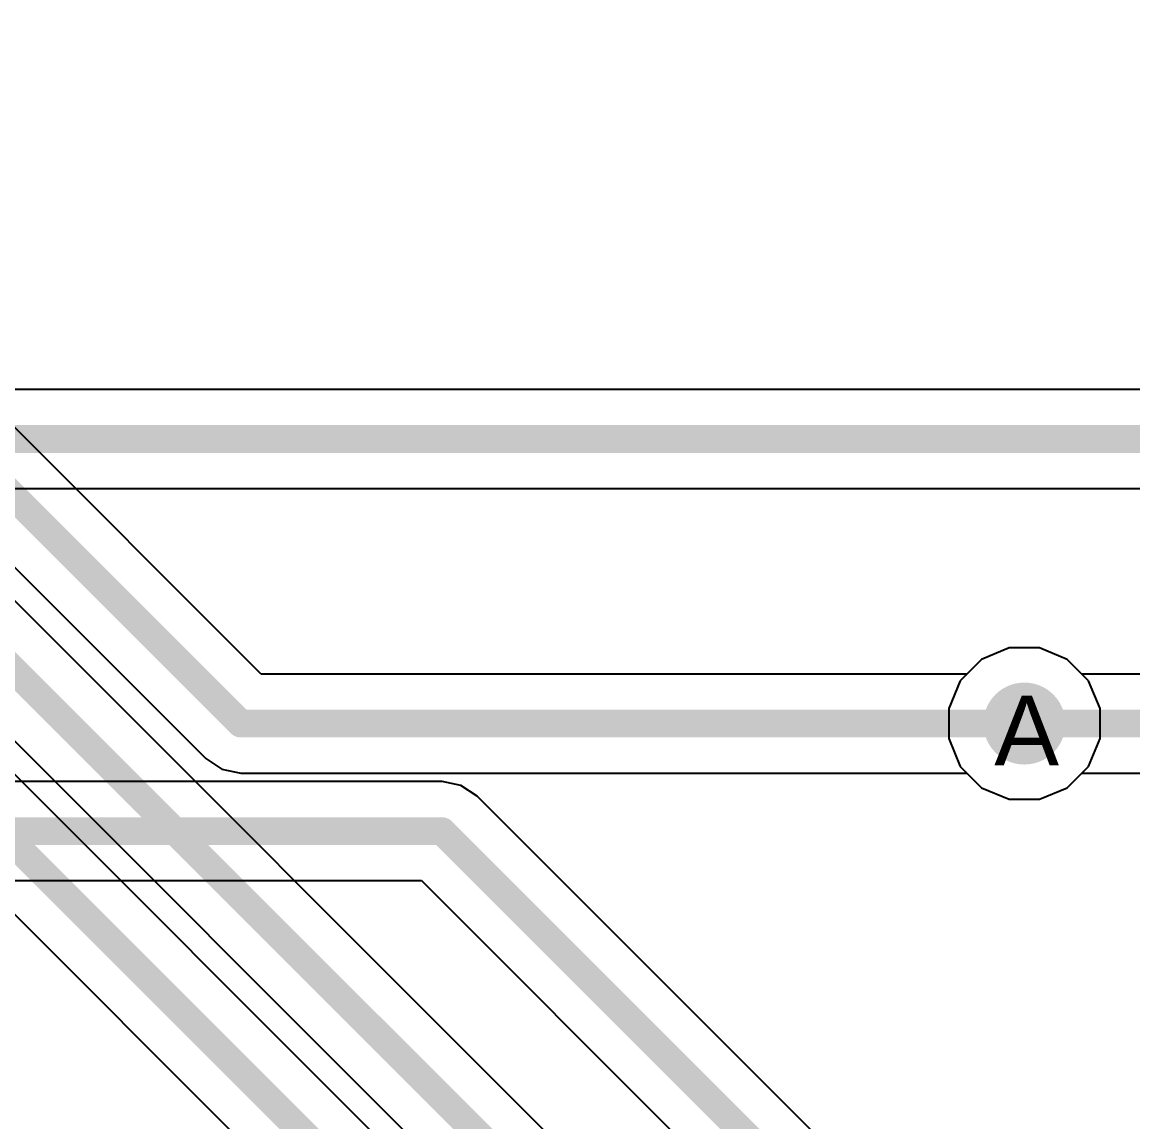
# Model space of a CAD drawing. Header units: inches. Extents: x 0 to 5271, y 0 to 5417.
# Drawn here: x 108.26 to 116.38, y 39.38 to 47.42 of the extents above; entities that cross this region are included whole.
import ezdxf

# ---------------------------------------------------------------- set-up
doc = ezdxf.new("R2010")
doc.units = ezdxf.units.IN
for name, color, linetype in [('Bottom Layer', 5, 'Continuous'), ('Drill Drawing', 1, 'Continuous'), ('L2_GND1', 16, 'Continuous'), ('L3_SIG1', 76, 'Continuous'), ('L4_PWR', 90, 'Continuous'), ('L5_GND2', 156, 'Continuous'), ('L6_SIG2', 130, 'Continuous'), ('L7_GND3', 216, 'Continuous'), ('Top Layer', 1, 'Continuous'), ('Via Holes', 16, 'Continuous')]:
    doc.layers.add(name, color=color, linetype=linetype)
doc.styles.add('Arial', font='', dxfattribs={"height": 0.2})
doc.styles.get('Arial').set_extended_font_data('Arial')

msp = doc.modelspace()

# ---------------------------------------------------------------- hatches: boundary and pattern name
at = {"layer": 'Bottom Layer'}
h = msp.add_hatch(color=5, dxfattribs=at)
edge = h.paths.add_edge_path()
edge.add_arc((115.5904, 42.291), 0.3, 0, 360)
at = {"layer": 'L2_GND1'}
h = msp.add_hatch(color=16, dxfattribs=at)
edge = h.paths.add_edge_path()
edge.add_arc((115.5904, 42.291), 0.3, 0, 360)
at = {"layer": 'L3_SIG1'}
h = msp.add_hatch(color=76, dxfattribs=at)
edge = h.paths.add_edge_path()
edge.add_arc((115.5904, 42.291), 0.3, 0, 360)
at = {"layer": 'L4_PWR'}
h = msp.add_hatch(color=90, dxfattribs=at)
edge = h.paths.add_edge_path()
edge.add_arc((115.5904, 42.291), 0.3, 0, 360)
at = {"layer": 'L5_GND2'}
h = msp.add_hatch(color=156, dxfattribs=at)
edge = h.paths.add_edge_path()
edge.add_arc((115.5904, 42.291), 0.3, 0, 360)
at = {"layer": 'L6_SIG2'}
h = msp.add_hatch(color=130, dxfattribs=at)
edge = h.paths.add_edge_path()
edge.add_arc((115.5904, 42.291), 0.3, 0, 360)
at = {"layer": 'L7_GND3'}
h = msp.add_hatch(color=216, dxfattribs=at)
edge = h.paths.add_edge_path()
edge.add_arc((115.5904, 42.291), 0.3, 0, 360)
at = {"layer": 'Top Layer'}
h = msp.add_hatch(color=1, dxfattribs=at)
edge = h.paths.add_edge_path()
edge.add_arc((115.5904, 42.291), 0.3, 0, 360)
at = {"layer": 'Via Holes'}
h = msp.add_hatch(color=7, dxfattribs=at)
edge = h.paths.add_edge_path()
edge.add_arc((115.5904, 42.291), 0.15, 0, 360)

# ---------------------------------------------------------------- linework, layer by layer
at = {"layer": 'Bottom Layer'}
for p, q in [((115.4802, 42.845), (115.2766, 42.7607)), ((115.7006, 42.845), (115.4802, 42.845)), ((115.9042, 42.7607), (115.7006, 42.845)), ((115.2766, 42.7607), (115.1208, 42.6048)), ((116.0601, 42.6048), (115.9042, 42.7607)), ((115.1208, 42.6048), (115.0364, 42.4012)), ((116.1444, 42.4012), (116.0601, 42.6048)), ((115.0364, 42.4012), (115.0364, 42.1808)), ((116.1444, 42.1808), (116.1444, 42.4012)), ((115.0364, 42.1808), (115.1208, 41.9772)), ((116.0601, 41.9772), (116.1444, 42.1808)), ((115.1208, 41.9772), (115.2766, 41.8213)), ((115.9042, 41.8213), (116.0601, 41.9772)), ((111.3282, 41.8662), (92.6483, 41.8662)), ((111.4669, 41.8386), (111.3282, 41.8662)), ((111.3282, 41.8662), (111.3282, 41.8662)), ((111.5846, 41.76), (111.4669, 41.8386)), ((115.2766, 41.8213), (115.4802, 41.737)), ((115.7006, 41.737), (115.9042, 41.8213)), ((116.3185, 37.026), (111.5846, 41.76)), ((115.4802, 41.737), (115.7006, 41.737)), ((92.6483, 41.141), (111.178, 41.141)), ((111.178, 41.141), (115.6996, 36.6195))]:
    msp.add_line(p, q, dxfattribs=at)
for points in [[(92.2274, 41.5036, 0.2032, 0.2032, 0), (111.3282, 41.5036, 0.2032, 0.2032, 0)], [(111.3282, 41.5036, 0.2032, 0.2032, 0), (116.0621, 36.7697, 0.2032, 0.2032, 0)]]:
    msp.add_lwpolyline(points, format="xyseb", dxfattribs=at)
msp.add_lwpolyline([(111.2774, 41.5036, 0.1016, 0.1016, 1), (111.379, 41.5036, 0.1016, 0.1016, 1)], format="xyseb", close=True, dxfattribs=at)
msp.add_lwpolyline([(111.2774, 41.5036, 0.1016, 0.1016, 1), (111.379, 41.5036, 0.1016, 0.1016, 1)], format="xyseb", close=True, dxfattribs=at)
at = {"layer": 'L2_GND1'}
for p, q in [((115.4802, 42.845), (115.2766, 42.7607)), ((115.7006, 42.845), (115.4802, 42.845)), ((115.9042, 42.7607), (115.7006, 42.845)), ((115.2766, 42.7607), (115.1208, 42.6048)), ((116.0601, 42.6048), (115.9042, 42.7607)), ((115.1208, 42.6048), (115.0364, 42.4012)), ((116.1444, 42.4012), (116.0601, 42.6048)), ((115.0364, 42.4012), (115.0364, 42.1808)), ((116.1444, 42.1808), (116.1444, 42.4012)), ((115.0364, 42.1808), (115.1208, 41.9772)), ((116.0601, 41.9772), (116.1444, 42.1808)), ((115.1208, 41.9772), (115.2766, 41.8213)), ((115.9042, 41.8213), (116.0601, 41.9772)), ((115.2766, 41.8213), (115.4802, 41.737)), ((115.7006, 41.737), (115.9042, 41.8213)), ((115.4802, 41.737), (115.7006, 41.737))]:
    msp.add_line(p, q, dxfattribs=at)
at = {"layer": 'L3_SIG1'}
for p, q in [((115.4802, 42.845), (115.2766, 42.7607)), ((115.7006, 42.845), (115.4802, 42.845)), ((115.9042, 42.7607), (115.7006, 42.845)), ((115.2766, 42.7607), (115.1208, 42.6048)), ((116.0113, 42.6536), (115.9042, 42.7607)), ((115.1208, 42.6048), (115.0364, 42.4012)), ((117.1844, 42.6536), (116.0113, 42.6536)), ((115.0364, 42.4012), (115.0364, 42.1808)), ((115.0364, 42.1808), (115.1208, 41.9772)), ((115.1208, 41.9772), (115.2766, 41.8213)), ((115.9042, 41.8213), (116.0113, 41.9284)), ((116.0113, 41.9284), (120.1915, 41.9284)), ((115.2766, 41.8213), (115.4802, 41.737)), ((115.7006, 41.737), (115.9042, 41.8213)), ((115.4802, 41.737), (115.7006, 41.737))]:
    msp.add_line(p, q, dxfattribs=at)
msp.add_lwpolyline([(115.5904, 42.291, 0.2032, 0.2032, 0), (120.1915, 42.291, 0.2032, 0.2032, 0)], format="xyseb", dxfattribs=at)
msp.add_lwpolyline([(115.5396, 42.291, 0.1016, 0.1016, 1), (115.6412, 42.291, 0.1016, 0.1016, 1)], format="xyseb", close=True, dxfattribs=at)
at = {"layer": 'L4_PWR'}
for p, q in [((115.4802, 42.845), (115.2766, 42.7607)), ((115.7006, 42.845), (115.4802, 42.845)), ((115.9042, 42.7607), (115.7006, 42.845)), ((115.2766, 42.7607), (115.1208, 42.6048)), ((116.0601, 42.6048), (115.9042, 42.7607)), ((115.1208, 42.6048), (115.0364, 42.4012)), ((116.1444, 42.4012), (116.0601, 42.6048)), ((115.0364, 42.4012), (115.0364, 42.1808)), ((116.1444, 42.1808), (116.1444, 42.4012)), ((115.0364, 42.1808), (115.1208, 41.9772)), ((116.0601, 41.9772), (116.1444, 42.1808)), ((115.1208, 41.9772), (115.2766, 41.8213)), ((115.9042, 41.8213), (116.0601, 41.9772)), ((115.2766, 41.8213), (115.4802, 41.737)), ((115.7006, 41.737), (115.9042, 41.8213)), ((115.4802, 41.737), (115.7006, 41.737))]:
    msp.add_line(p, q, dxfattribs=at)
at = {"layer": 'L5_GND2'}
for p, q in [((115.4802, 42.845), (115.2766, 42.7607)), ((115.7006, 42.845), (115.4802, 42.845)), ((115.9042, 42.7607), (115.7006, 42.845)), ((115.2766, 42.7607), (115.1208, 42.6048)), ((116.0601, 42.6048), (115.9042, 42.7607)), ((115.1208, 42.6048), (115.0364, 42.4012)), ((116.1444, 42.4012), (116.0601, 42.6048)), ((115.0364, 42.4012), (115.0364, 42.1808)), ((116.1444, 42.1808), (116.1444, 42.4012)), ((115.0364, 42.1808), (115.1208, 41.9772)), ((116.0601, 41.9772), (116.1444, 42.1808)), ((115.1208, 41.9772), (115.2766, 41.8213)), ((115.9042, 41.8213), (116.0601, 41.9772)), ((115.2766, 41.8213), (115.4802, 41.737)), ((115.7006, 41.737), (115.9042, 41.8213)), ((115.4802, 41.737), (115.7006, 41.737))]:
    msp.add_line(p, q, dxfattribs=at)
at = {"layer": 'L6_SIG2'}
for p, q in [((117.2476, 44.7364), (103.8497, 44.7364)), ((103.8497, 44.0112), (118.1559, 44.0112)), ((115.4802, 42.845), (115.2766, 42.7607)), ((115.7006, 42.845), (115.4802, 42.845)), ((115.9042, 42.7607), (115.7006, 42.845)), ((115.2766, 42.7607), (115.1208, 42.6048)), ((116.0601, 42.6048), (115.9042, 42.7607)), ((115.1208, 42.6048), (115.0364, 42.4012)), ((116.1444, 42.4012), (116.0601, 42.6048)), ((115.0364, 42.4012), (115.0364, 42.1808)), ((116.1444, 42.1808), (116.1444, 42.4012)), ((115.0364, 42.1808), (115.1208, 41.9772)), ((116.0601, 41.9772), (116.1444, 42.1808)), ((115.1208, 41.9772), (115.2766, 41.8213)), ((115.9042, 41.8213), (116.0601, 41.9772)), ((115.2766, 41.8213), (115.4802, 41.737)), ((115.7006, 41.737), (115.9042, 41.8213)), ((115.4802, 41.737), (115.7006, 41.737))]:
    msp.add_line(p, q, dxfattribs=at)
msp.add_lwpolyline([(103.4288, 44.3738, 0.2032, 0.2032, 0), (120.3172, 44.3738, 0.2032, 0.2032, 0)], format="xyseb", dxfattribs=at)
at = {"layer": 'L7_GND3'}
for p, q in [((115.4802, 42.845), (115.2766, 42.7607)), ((115.7006, 42.845), (115.4802, 42.845)), ((115.9042, 42.7607), (115.7006, 42.845)), ((115.2766, 42.7607), (115.1208, 42.6048)), ((116.0601, 42.6048), (115.9042, 42.7607)), ((115.1208, 42.6048), (115.0364, 42.4012)), ((116.1444, 42.4012), (116.0601, 42.6048)), ((115.0364, 42.4012), (115.0364, 42.1808)), ((116.1444, 42.1808), (116.1444, 42.4012)), ((115.0364, 42.1808), (115.1208, 41.9772)), ((116.0601, 41.9772), (116.1444, 42.1808)), ((115.1208, 41.9772), (115.2766, 41.8213)), ((115.9042, 41.8213), (116.0601, 41.9772)), ((115.2766, 41.8213), (115.4802, 41.737)), ((115.7006, 41.737), (115.9042, 41.8213)), ((115.4802, 41.737), (115.7006, 41.737))]:
    msp.add_line(p, q, dxfattribs=at)
at = {"layer": 'Top Layer'}
for p, q in [((110.0052, 42.6536), (102.8516, 49.8072)), ((102.4486, 49.1847), (109.5986, 42.0346)), ((119.6625, 31.7262), (102.3061, 49.0826)), ((101.7775, 48.5857), (119.0436, 31.3197)), ((118.3454, 31.7734), (101.6329, 48.4859)), ((100.9626, 48.1306), (117.7264, 31.3668)), ((115.4802, 42.845), (115.2766, 42.7607)), ((115.7006, 42.845), (115.4802, 42.845)), ((115.9042, 42.7607), (115.7006, 42.845)), ((115.2766, 42.7607), (115.1695, 42.6536)), ((116.0601, 42.6048), (115.9042, 42.7607)), ((115.1695, 42.6536), (110.0052, 42.6536)), ((116.1444, 42.4012), (116.0601, 42.6048)), ((116.1444, 42.1808), (116.1444, 42.4012)), ((116.0601, 41.9772), (116.1444, 42.1808)), ((109.5986, 42.0346), (109.5986, 42.0346)), ((109.5986, 42.0346), (109.7162, 41.956)), ((109.7162, 41.956), (109.855, 41.9284)), ((115.9042, 41.8213), (116.0601, 41.9772)), ((109.855, 41.9284), (115.1695, 41.9284)), ((115.1695, 41.9284), (115.2766, 41.8213)), ((115.2766, 41.8213), (115.4802, 41.737)), ((115.7006, 41.737), (115.9042, 41.8213)), ((115.4802, 41.737), (115.7006, 41.737))]:
    msp.add_line(p, q, dxfattribs=at)
for points in [[(102.489, 49.657, 0.2032, 0.2032, 0), (109.855, 42.291, 0.2032, 0.2032, 0)], [(101.9048, 48.9712, 0.2032, 0.2032, 0), (119.4062, 31.4698, 0.2032, 0.2032, 0)], [(101.219, 48.387, 0.2032, 0.2032, 0), (118.089, 31.517, 0.2032, 0.2032, 0)], [(109.855, 42.291, 0.2032, 0.2032, 0), (115.5904, 42.291, 0.2032, 0.2032, 0)]]:
    msp.add_lwpolyline(points, format="xyseb", dxfattribs=at)
for points in [[(109.8042, 42.291, 0.1016, 0.1016, 1), (109.9058, 42.291, 0.1016, 0.1016, 1)], [(109.8042, 42.291, 0.1016, 0.1016, 1), (109.9058, 42.291, 0.1016, 0.1016, 1)], [(115.5396, 42.291, 0.1016, 0.1016, 1), (115.6412, 42.291, 0.1016, 0.1016, 1)]]:
    msp.add_lwpolyline(points, format="xyseb", close=True, dxfattribs=at)

# ---------------------------------------------------------------- texts
at = {"layer": 'Drill Drawing', "style": 'Arial'}
msp.add_text('A', height=0.508, dxfattribs=at).set_placement((115.3703, 41.9863))

doc.saveas('drawing.dxf')
